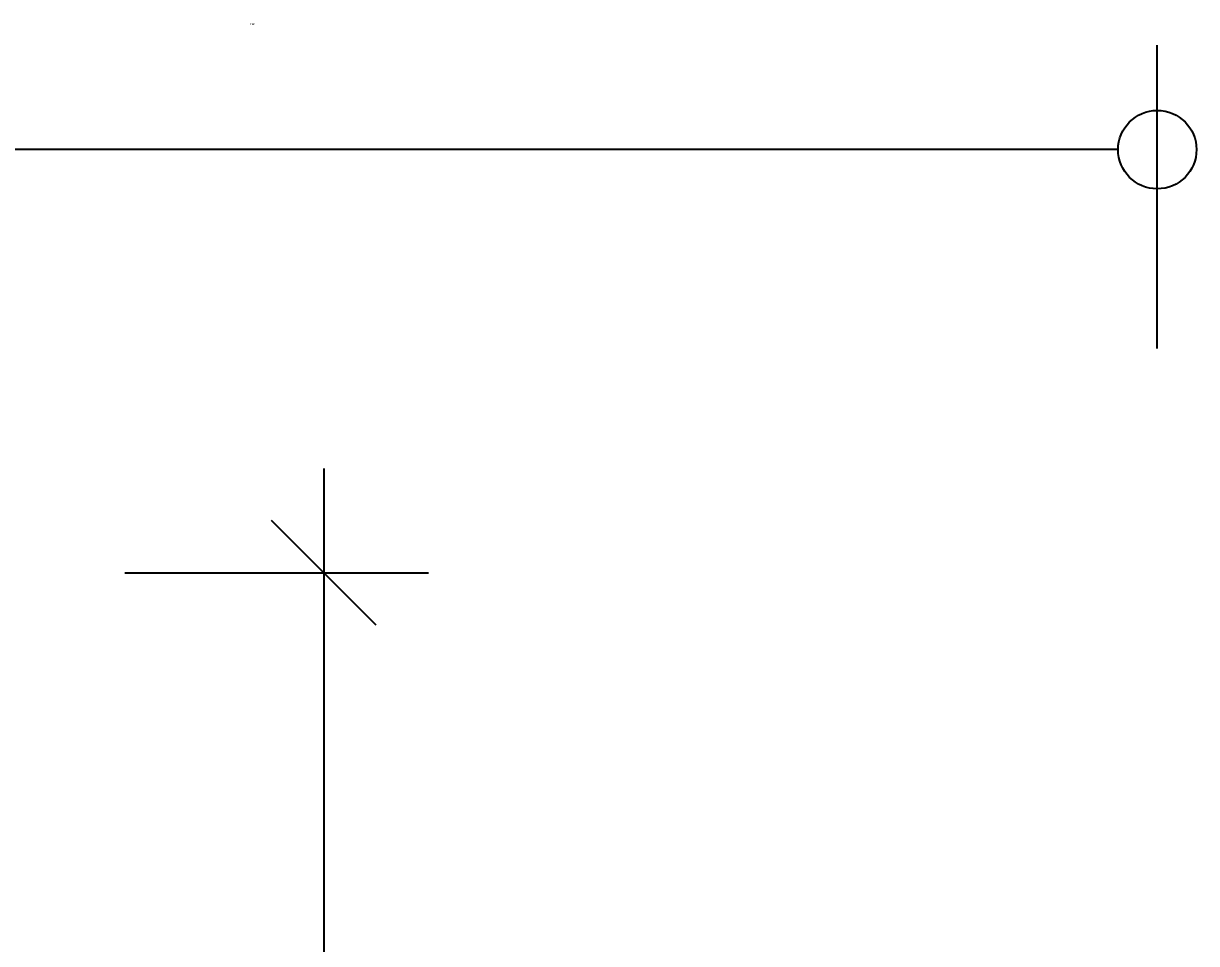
# Model space of a CAD drawing. Header units: millimetres. Extents: x -1379 to 1385823, y -4884429 to 548763.
# Drawn here: x 466605 to 468849, y -2301052 to -2299291 of the extents above; entities that cross this region are included whole.
import ezdxf

# ---------------------------------------------------------------- set-up
doc = ezdxf.new("R2010")
doc.units = ezdxf.units.MM
doc.layers.add('000 - D I M', color=7, linetype='Continuous')
doc.styles.add('Arial_2', font='arial.ttf', dxfattribs={"height": 3})
doc.dimstyles.new('DPA-DIM-3_0_C-T', dxfattribs={"dimscale": 304.8, "dimtxt": 306.07782, "dimasz": 0.492126, "dimexe": 0.656168, "dimexo": 0.0625, "dimgap": 0.164042, "dimtad": 0, "dimjust": 2, "dimdec": 0, "dimzin": 0, "dimdsep": 46, "dimtxsty": 'Arial_2', "dimblk1": 'DOTBLANK', "dimblk2": 'OBLIQUE', "dimsah": 1, "dimcen": 0.09, "dimdle": 0.656168, "dimclrd": 7, "dimclre": 7, "dimclrt": 7, "dimadec": 8, "dimazin": 0, "dimtfac": 1, "dimtdec": 4, "dimtix": 1, "dimtmove": 2, "dimatfit": 3, "dimfxl": 1.312336, "dimfxlon": 1, "dimtvp": 1, "dimtolj": 1, "dimtzin": 0, "dimarcsym": 2})
doc.dimstyles.new('DPA-DIM-3_0_T-T', dxfattribs={"dimscale": 304.8, "dimtxt": 306.07782, "dimasz": 0.656168, "dimexe": 0.656168, "dimexo": 0.0625, "dimgap": 0.164042, "dimtad": 1, "dimdec": 0, "dimzin": 0, "dimdsep": 46, "dimtxsty": 'Arial_2', "dimblk1": 'OBLIQUE', "dimblk2": 'OBLIQUE', "dimsah": 1, "dimcen": 0.09, "dimdle": 0.656168, "dimclrd": 7, "dimclre": 7, "dimclrt": 7, "dimadec": 8, "dimazin": 0, "dimtfac": 1, "dimtdec": 4, "dimtix": 1, "dimtmove": 0, "dimatfit": 3, "dimfxl": 1.312336, "dimfxlon": 1, "dimtvp": 1, "dimtolj": 1, "dimtzin": 0, "dimarcsym": 2})

# ---------------------------------------------------------------- blocks, each defined once
blk = doc.blocks.new('_Oblique')
at = {"color": 7, "linetype": 'ByBlock', "lineweight": -2}
blk.add_line((-0.5, -0.5), (0.5, 0.5), dxfattribs=at)
blk = doc.blocks.new('*D847')
at = {"layer": '000 - D I M', "color": 7, "lineweight": -2, "transparency": 16777216}
for p, q in [((467179.3, -2300142.7), (467179.3, -2306097.7)), ((466798.3, -2300342.7), (467379.3, -2300342.7)), ((466798.3, -2305897.7), (467379.3, -2305897.7))]:
    blk.add_line(p, q, dxfattribs=at)
at = {"layer": 'Defpoints', "color": 7, "transparency": 16777216}
for p in [(466779.3, -2300342.7), (466779.3, -2305897.7), (467179.3, -2305897.7)]:
    blk.add_point(p, dxfattribs=at)
at = {"layer": '000 - D I M', "color": 7, "lineweight": -2, "transparency": 16777216, "xscale": 200, "yscale": 200, "zscale": 200}
for p, rotation in [((467179.3, -2300342.7), 90), ((467179.3, -2305897.7), 270)]:
    blk.add_blockref('_Oblique', p, dxfattribs=dict(at, rotation=rotation))
at = {"layer": '000 - D I M', "color": 7, "transparency": 16777216, "insert": (467127.8, -2303120.2), "char_height": 3, "width": 1107.531, "attachment_point": 5, "rotation": 90, "style": 'Arial_2'}
blk.add_mtext('\\A1;5555', dxfattribs=at)
blk = doc.blocks.new('*D818')
at = {"layer": 'Defpoints', "color": 7, "transparency": 16777216}
for p in [(468773.8, -2299532.7), (468773.8, -2299674.1), (468773.8, -2299674.1)]:
    blk.add_point(p, dxfattribs=at)
blk = doc.blocks.new('_DotBlank')
at = {"color": 7, "linetype": 'ByBlock', "lineweight": -2}
blk.add_line((-0.5, 0), (-1, 0), dxfattribs=at)
blk.add_circle((0, 0), 0.5, dxfattribs=at)
blk = doc.blocks.new('_None')
blk = doc.blocks.new('*D819')
at = {"layer": '000 - D I M', "color": 7, "lineweight": -2, "transparency": 16777216}
for p, q in [((466293.8, -2299913.6), (466293.8, -2299332.7)), ((468773.8, -2299913.6), (468773.8, -2299332.7)), ((468623.8, -2299532.7), (466093.8, -2299532.7))]:
    blk.add_line(p, q, dxfattribs=at)
at = {"layer": 'Defpoints', "color": 7, "transparency": 16777216}
for p in [(466293.8, -2299532.7), (466293.8, -2299932.7), (468773.8, -2299932.7)]:
    blk.add_point(p, dxfattribs=at)
at = {"layer": '000 - D I M', "color": 7, "lineweight": -2, "transparency": 16777216, "xscale": 150, "yscale": 150, "zscale": 150, "rotation": 180}
blk.add_blockref('_Oblique', (466293.8, -2299532.7), dxfattribs=at)
at = {"layer": '000 - D I M', "color": 7, "lineweight": -2, "transparency": 16777216, "xscale": 150, "yscale": 150, "zscale": 150}
blk.add_blockref('_DotBlank', (468773.8, -2299532.7), dxfattribs=at)
at = {"layer": '000 - D I M', "color": 7, "transparency": 16777216, "insert": (467038, -2299291.2), "char_height": 3, "width": 1107.531, "attachment_point": 1, "line_spacing_factor": 0.941778, "style": 'Arial_2'}
blk.add_mtext('\\A1;2480', dxfattribs=at)

msp = doc.modelspace()

# ---------------------------------------------------------------- dimensions: what is measured, and where the dimension line sits
at = {"layer": '000 - D I M', "color": 7}
dim = msp.add_linear_dim(base=(466293.8, -2299532.7), p1=(468773.8, -2299932.7), p2=(466293.8, -2299932.7), dimstyle='DPA-DIM-3_0_C-T', override={"dimpost": '<>', "dimclrd": 7, "dimclre": 7, "dimclrt": 7, "dimfxl": 2480}, dxfattribs=at)
dim.commit()
dim.dimension.update_dxf_attribs({"geometry": '*D819', "text_midpoint": (467591.8, -2299293.2), "dimtype": 160})
dim = msp.add_linear_dim(base=(468773.8, -2299532.7), p1=(468773.8, -2299674.1), p2=(468773.8, -2299674.1), text=' ', dimstyle='DPA-DIM-3_0_C-T', override={"dimpost": '<>', "dimblk": 'None', "dimse1": 1, "dimse2": 1, "dimsd1": 1, "dimsd2": 1, "dimclrd": 7, "dimclre": 7, "dimclrt": 7, "dimfxl": 0}, dxfattribs=at)
dim.commit()
dim.dimension.update_dxf_attribs({"geometry": '*D818', "text_midpoint": (468773.8, -2299532.7)})
dim = msp.add_linear_dim(base=(467179.3, -2305897.7), p1=(466779.3, -2300342.7), p2=(466779.3, -2305897.7), angle=90, dimstyle='DPA-DIM-3_0_T-T', override={"dimpost": '<>', "dimclrd": 7, "dimclre": 7, "dimclrt": 7, "dimfxl": 5555}, dxfattribs=at)
dim.commit()
dim.dimension.update_dxf_attribs({"geometry": '*D847', "text_midpoint": (467127.8, -2303120.2)})

doc.saveas('drawing.dxf')
